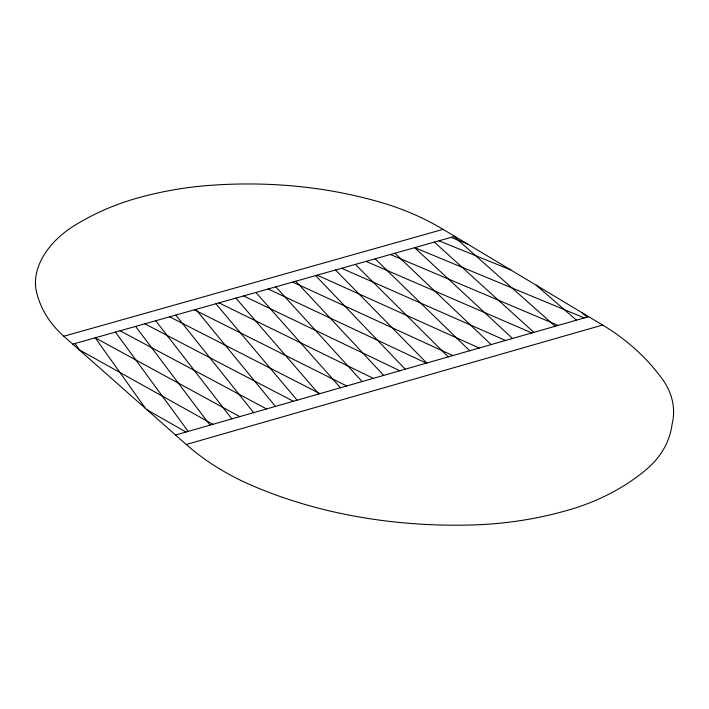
<?xml version="1.0" encoding="UTF-8"?>
<svg xmlns="http://www.w3.org/2000/svg" width="709" height="709" viewBox="0 0 709 709"><rect width="100%" height="100%" fill="white"/><g stroke="black" fill="none" stroke-linecap="round" stroke-linejoin="round"><path stroke-width="1.06" d="M186.263 444.499L602.606 325.032A221.908 187.238 -2.2 0 1 662.72 379.661A79.727 63.198 5.2 0 1 672.061 424.266A98.826 78.956 4.1 0 1 646.466 469.376A196.189 153.215 -1.9 0 1 569.779 509.665A290.415 216.546 -4.7 0 1 473.018 524.944A411.769 287.26 -5.4 0 1 252.262 485.63A283.751 210.316 -8.3 0 1 186.263 444.499L63.81 336.234A169.052 116.843 -17.5 0 1 36.593 292.383A81.154 55.479 -21.2 0 1 74.729 225.373A179.412 129.632 -20.9 0 1 137.697 197.979A301.343 232.065 -23.2 0 1 208.703 185.457A518.368 431.613 -34.1 0 1 379.873 202.1A305.1 242.256 -20 0 1 443.116 229.353L602.606 325.032M175.54 435.016L588.647 316.666M63.81 336.234L443.116 229.353M72.752 344.14L454.77 236.345M451.119 237.373L467.408 243.923M438.995 240.794L510.781 269.943M414.721 247.645L584.296 317.907M390.402 254.504L558.098 325.413M366.048 261.382L531.847 332.938M341.641 268.268L505.552 340.471M317.198 275.163L479.195 348.022M292.702 282.076L452.794 355.581M268.17 288.997L426.348 363.159M243.595 295.937L399.841 370.754M218.975 302.876L373.288 378.358M194.31 309.842L346.683 385.98M169.602 316.808L320.025 393.619M144.849 323.8L293.322 401.267M120.051 330.793L266.557 408.933M95.21 337.803L239.748 416.617M79.009 349.67L212.886 424.31M147.073 409.846L185.971 432.02M581.788 312.545L587.105 317.109M536.146 285.16L576.47 320.149M454.052 236.549L555.182 326.246M434.36 242.106L533.859 332.361M414.641 247.671L512.51 338.477M394.895 253.237L491.124 344.601M375.123 258.82L469.704 350.742M355.315 264.413L448.248 356.884M335.481 270.005L426.756 363.043M315.62 275.606L405.238 369.203M295.733 281.225L383.684 375.38M275.819 286.844L362.095 381.566M255.869 292.471L340.471 387.761M235.893 298.108L318.82 393.965M215.891 303.753L297.124 400.177M195.852 309.408L275.402 406.399M175.788 315.062L253.645 412.638M155.696 320.734L231.852 418.877M135.579 326.415L210.024 425.134M115.425 332.096L188.16 431.4M95.245 337.794L145.478 408.437M75.039 343.493L79.745 350.326"/></g></svg>
